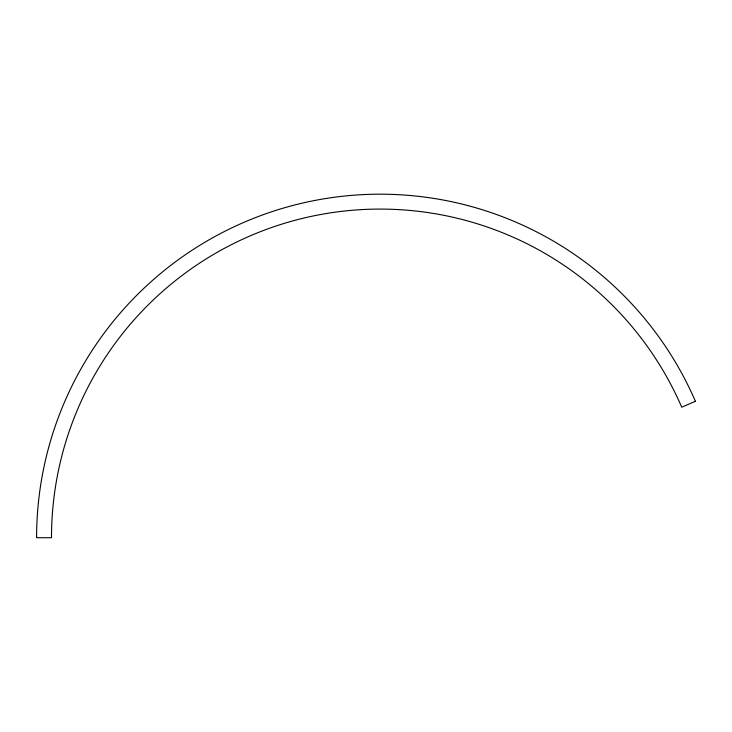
<?xml version="1.0" encoding="UTF-8"?>
<svg xmlns="http://www.w3.org/2000/svg" width="732" height="732" viewBox="0 0 732 732"><rect width="100%" height="100%" fill="white"/><g stroke="black" fill="none" stroke-linecap="round" stroke-linejoin="round"><path stroke-width="1.1" d="M695.4 401.282L681.73 407.202A328.631 328.631 0 0 0 51.496 537.718L36.6 537.718A343.528 343.528 0 0 1 695.4 401.282"/></g></svg>
